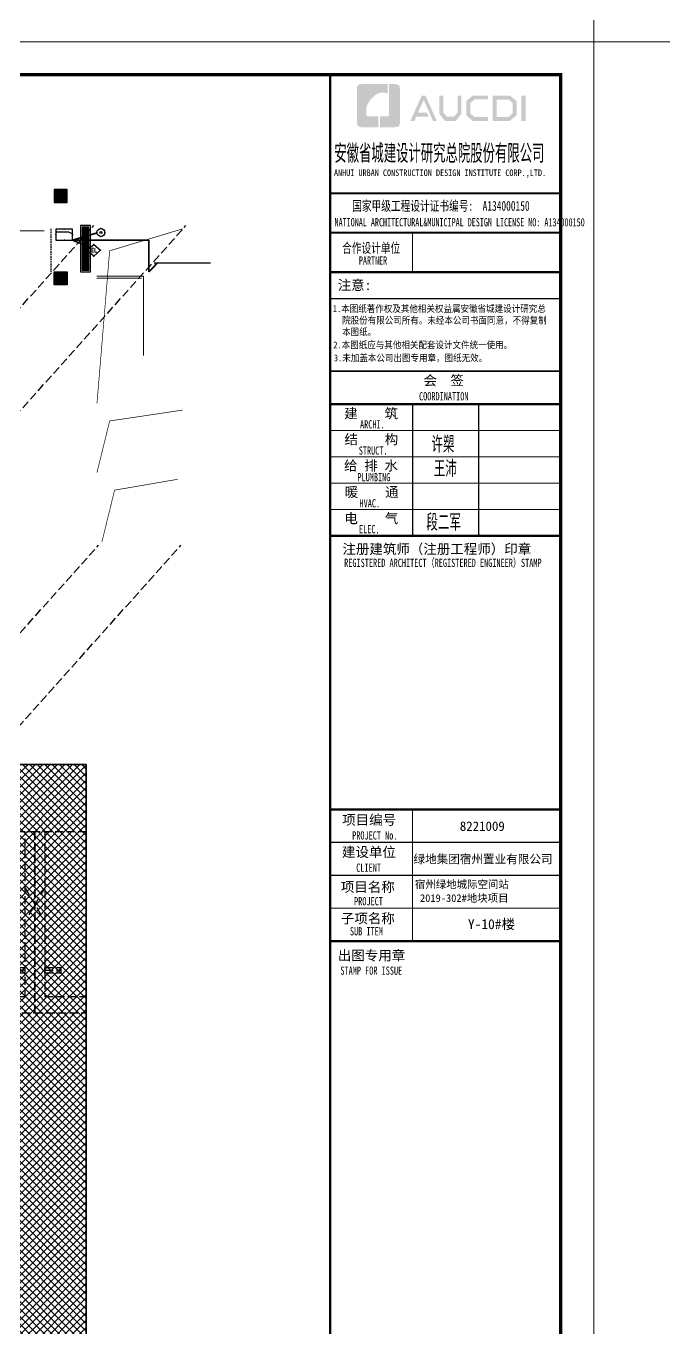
# Model space of a CAD drawing. Extents: x 3443499 to 7125205, y -1700016 to -264854.
# Drawn here: x 3574679 to 3594040, y -917109 to -877595 of the extents above; entities that cross this region are included whole.
import ezdxf
from ezdxf.enums import TextEntityAlignment as Align
from ezdxf.xclip import XClip

# ---------------------------------------------------------------- set-up
doc = ezdxf.new("R2010")
doc.units = 0
doc.header["$LTSCALE"] = 1000
doc.header["$MEASUREMENT"] = 0
doc.header["$XCLIPFRAME"] = 2
for name, pattern in [('#P_--_20B1_001_t3$0$DASH', [0.35, 0.25, -0.1]), ('__DASH', [0.35, 0.25, -0.1]), ('DASH', [0.35, 0.25, -0.1]), ('HIDDEN', [0.375, 0.25, -0.125])]:
    doc.linetypes.add(name, pattern=pattern)
doc.layers.get('0').update_dxf_attribs({"linetype": 'CONTINUOUS'})
for name, color, linetype in [('!!电气', 1, 'CONTINUOUS'), ('!校对', 2, 'CONTINUOUS'), ('EQUIP-安防', 3, 'CONTINUOUS'), ('HS-A-停车位（标准）', 9, 'CONTINUOUS'), ('PUB_TITLE', 4, 'CONTINUOUS'), ('WIRE-安防', 4, 'CONTINUOUS'), ('图签文字', 4, 'CONTINUOUS'), ('审核', 1, 'CONTINUOUS')]:
    doc.layers.add(name, color=color, linetype=linetype)
for name, color, linetype, lineweight in [('PUB_HATCH', 8, 'CONTINUOUS', 9), ('STAIR', 252, 'CONTINUOUS', 20), ('图框', 147, 'CONTINUOUS', 20), ('图签', 147, 'CONTINUOUS', 18), ('填充', 251, 'CONTINUOUS', 5), ('平面-看线', 252, 'CONTINUOUS', 15)]:
    doc.layers.add(name, color=color, linetype=linetype, lineweight=lineweight)
doc.styles.add('_TEL_DIM', font='SIMPLEX', dxfattribs={"width": 0.8, "height": 3.5, "bigfont": 'HZTXT'})
doc.styles.add('HT', font='simhei.ttf')
doc.styles.add('宋体', font='', dxfattribs={"height": 4})
doc.styles.add('建筑图签-1', font='simhei.ttf', dxfattribs={"width": 0.7})
doc.styles.add('建筑图签-2', font='TXT.shx', dxfattribs={"width": 0.5, "bigfont": 'HZTXT.shx'})
doc.styles.get('宋体').set_extended_font_data('SimSun')

# ---------------------------------------------------------------- blocks, each defined once
blk = doc.blocks.new('院标1')
h = blk.add_hatch(color=150)
h.dxf.hatch_style = 1
h.set_gradient(color1=(33, 113, 253), color2=(33, 113, 253), tint=1, name='INVCURVED')
edge = h.paths.add_edge_path()
edge.add_spline(control_points=[(116372.9006213126, 648379.0025742948), (116378.7378886427, 648379.2628153446), (116381.5158105757, 648378.8361410631), (116390.5818825899, 648378.8361410631), (116390.5818825899, 648378.8361410631), (116390.5818825899, 648378.8361410631), (116616.0293115861, 648378.8361410631), (116616.0293115861, 648378.8361410631), (116616.0293115861, 648378.8361410631), (116616.0293115861, 648378.8361410631), (116616.0293115861, 648053.8555876653), (116616.0293115861, 648053.8555876653), (116616.0293115861, 648053.8555876653), (116616.0293115861, 648053.8555876653), (116108.105350393, 648053.8555876653), (116108.105350393, 648053.8555876653), (116108.105350393, 648053.8555876653), (116027.8361159938, 648053.8555876653), (115962.7123056344, 648111.1721664476), (115962.7123056344, 648199.2728408957), (115962.7123056344, 648199.2728408957), (115962.7123056344, 648199.2728408957), (115962.7123056344, 649214.6850108118), (115962.7123056344, 649214.6850108118), (115962.7123056344, 649214.6850108118), (115962.7123056344, 649295.0722615034), (116018.370604223, 649360.1052900997), (116108.105350393, 649360.1052900997), (116108.105350393, 649360.1052900997), (116108.105350393, 649360.1052900997), (116896.6871824661, 649360.1052900997), (116896.6871824661, 649360.1052900997), (116896.6871824661, 649360.1052900997), (116896.6871824661, 649360.1052900997), (116896.6871824661, 649080.1797254328), (116896.6871824661, 649080.1797254328), (116896.6871824661, 649080.1797254328), (116896.6871824661, 649080.1797254328), (116566.2234106177, 649140.4588157317), (116356.0121874289, 648859.1079773916), (116356.0121874289, 648859.1079773916), (116245.1373948324, 648719.2435419696), (116240.2896487121, 648545.3026589571), (116247.2284014249, 648465.708235659), (116247.2284014249, 648465.708235659), (116254.1792583724, 648386.1017081195), (116247.2284014249, 648465.708235659), (116247.2284014249, 648465.708235659), (116247.2284014249, 648465.708235659), (116247.2284014249, 648465.708235659), (116257.8347373425, 648373.9036652995), (116372.9006213126, 648379.0025742948)], knot_values=[0, 0, 0, 0, 0.07142857142857142, 0.07142857142857142, 0.07142857142857142, 0.1071428571428571, 0.1428571428571428, 0.1428571428571428, 0.1428571428571428, 0.1785714285714285, 0.2142857142857143, 0.2142857142857143, 0.2142857142857143, 0.25, 0.2857142857142857, 0.2857142857142857, 0.2857142857142857, 0.3214285714285714, 0.3571428571428572, 0.3571428571428572, 0.3571428571428572, 0.3928571428571428, 0.4285714285714285, 0.4285714285714285, 0.4285714285714285, 0.4642857142857143, 0.5, 0.5, 0.5, 0.5357142857142857, 0.5714285714285714, 0.5714285714285714, 0.5714285714285714, 0.6071428571428572, 0.6428571428571429, 0.6428571428571429, 0.6428571428571429, 0.6785714285714286, 0.7142857142857143, 0.7142857142857143, 0.7142857142857143, 0.75, 0.7857142857142857, 0.7857142857142857, 0.7857142857142857, 0.8214285714285714, 0.8571428571428571, 0.8571428571428571, 0.8571428571428571, 0.9285714285714286, 1, 1, 1, 1], degree=3, periodic=0)
h = blk.add_hatch(color=150)
h.dxf.hatch_style = 1
h.set_gradient(color1=(33, 113, 253), color2=(33, 113, 253), tint=1, name='INVCURVED')
edge = h.paths.add_edge_path()
edge.add_spline(control_points=[(117268.1328679732, 649214.6850108118), (117268.1328679732, 649214.6850108118), (117268.1328679732, 648199.2728408957), (117268.1328679732, 648199.2728408957), (117268.1328679732, 648199.2728408957), (117268.1328679732, 648114.1649385535), (117212.4715433248, 648053.8555876653), (117122.7277189753, 648053.8555876653), (117122.7277189753, 648053.8555876653), (117122.7277189753, 648053.8555876653), (116662.9574306789, 648053.8555876653), (116662.9574306789, 648053.8555876653), (116662.9574306789, 648053.8555876653), (116662.9574306789, 648053.8555876653), (116662.9574306789, 648378.8361410631), (116662.9574306789, 648378.8361410631), (116662.9574306789, 648378.8361410631), (116662.9574306789, 648378.8361410631), (116865.3281356438, 648378.8361410631), (116865.3281356438, 648378.8361410631), (116865.3281356438, 648378.8361410631), (116907.1906323904, 648378.8361410631), (116941.0734122108, 648412.809702649), (116941.0734122108, 648454.5723394576), (116941.0734122108, 648454.5723394576), (116941.0734122108, 648454.5723394576), (116941.0734122108, 649360.1052900997), (116941.0734122108, 649360.1052900997), (116941.0734122108, 649360.1052900997), (116941.0734122108, 649360.1052900997), (117122.7277189753, 649360.1052900997), (117122.7277189753, 649360.1052900997), (117122.7277189753, 649360.1052900997), (117204.4313052248, 649360.1052900997), (117268.1328679732, 649306.2474964692), (117268.1328679732, 649214.6850108118)], knot_values=[0, 0, 0, 0, 0.1, 0.1, 0.1, 0.15, 0.2, 0.2, 0.2, 0.25, 0.3, 0.3, 0.3, 0.35, 0.4, 0.4, 0.4, 0.45, 0.5, 0.5, 0.5, 0.55, 0.6, 0.6, 0.6, 0.6499999999999999, 0.7, 0.7, 0.7, 0.75, 0.8, 0.8, 0.8, 0.9, 1, 1, 1, 1], degree=3, periodic=0)
blk = doc.blocks.new('A$C1435328E')
at = {"layer": 'PUB_TITLE'}
h = blk.add_hatch(color=4, dxfattribs=at)
h.paths.add_polyline_path([(-1191.591194995213, 56058.49471792311), (-1065.961907927413, 56058.49471792311), (-1065.961907927413, 55288.2315315), (-1191.591194995213, 55288.2315315)])
h.paths.add_polyline_path([(-1944.296185743529, 55941.85496155836), (-1944.296185743529, 55415.87869950302), (-1583.739153256174, 55415.87869950302), (-1459.553895397577, 55522.55397263647), (-1459.553895397577, 55841.17644170031), (-1579.990053143352, 55941.85496127896)], flags=16)
h.paths.add_polyline_path([(-2062.373935758602, 56059.93271150358), (-2062.373935758602, 55297.8009495578), (-1539.987504146062, 55297.8009495578), (-1341.476145382505, 55468.32242525846), (-1341.476145382505, 55896.37014224858), (-1537.137021096889, 56059.93271150358)])
h.paths.add_polyline_path([(-2205.243333867285, 56063.60758437507), (-2205.243333867285, 55948.30506818101), (-2612.357823726721, 55948.30506818101), (-2745.162006835919, 55837.3558628998), (-2745.162006835919, 55517.55834726349), (-2612.357823726721, 55415.3108476355), (-2203.065635655541, 55415.3108476355), (-2203.065635655541, 55293.48451021791), (-2666.787001160439, 55293.48451021791), (-2869.255396957975, 55467.52353968762), (-2869.255396957975, 55896.09483430826), (-2671.137971409131, 56063.60758437507)])
h.paths.add_polyline_path([(-3688.19829659909, 56061.81808115647), (-3567.570633541327, 56061.81808115647), (-3567.570633541327, 55551.16807098233), (-3453.520327388775, 55419.67153285362), (-3242.974087527487, 55419.67153285362), (-3128.923781345598, 55551.16807098233), (-3128.923781345598, 56061.81808115647), (-3014.877901402302, 56061.81808115647), (-3014.877901402302, 55513.91051362001), (-3179.369364424143, 55296.9406113188), (-3517.125050497707, 55296.9406113188), (-3688.19829659909, 55516.10314684652)])
h.paths.add_polyline_path([(-4220.012568136677, 56060.45628871501), (-4103.023254616652, 56060.45628871501), (-3761.075942056719, 55296.15155855857), (-3876.737390826922, 55296.15155855857), (-4158.191610082518, 55930.28467154794), (-4333.310417581815, 55542.02144757577), (-4061.735512305982, 55542.02144757577), (-4001.167173376773, 55426.83200432651), (-4382.158136712853, 55426.83200432651), (-4440.770088225137, 55294.07199827686), (-4563.858727320563, 55294.07199827686)])
for points, const_width in [([(-7000, 50700.33256887185), (0, 50700.33256887185)], 70), ([(-7000, 49899.45042005606), (0, 49899.45042005606)], 35)]:
    blk.add_lwpolyline(points, dxfattribs=dict(const_width=const_width))
at = {"layer": '图框'}
for p, q in [((-7000, 53100.33256887179), (0, 53100.33256887179)), ((-7000, 53100.33256887179), (0, 53100.33256887179)), ((-7000, 51900.33256887179), (0, 51900.33256887179))]:
    blk.add_line(p, q, dxfattribs=at)
for points, const_width in [([(-7000, -700.0000000001746), (-7000, 56700)], 70), ([(-7000, 53100.33256887179), (0, 53100.33256887179)], 60), ([(-7000, 51900.33256887179), (0, 51900.33256887179)], 60), ([(-7000, 51900.33256887179), (0, 51900.33256887179)], 60), ([(-4500, 51900.33256887179), (-4500, 50700.33256887185)], 35), ([(-7000, 50700.33256887185), (0, 50700.33256887185)], 60), ([(-6991.521516095847, 47700.33256887185), (8.478483904153109, 47700.33256887185)], 60), ([(-6991.521516095847, 46700.33256887185), (8.478483904153109, 46700.33256887185)], 70), ([(-6991.521516095847, 46700.33256887185), (8.478483904153109, 46700.33256887185)], 70), ([(-4491.521516095847, 46700.33256887185), (-4491.521516095847, 42700.33256887185)], 35), ([(-2491.521516095847, 46700.33256887185), (-2491.521516095847, 42700.33256887185)], 35), ([(-6991.521516095847, 45900.33256887185), (8.478483904153109, 45900.33256887185)], 35), ([(-6991.521516095847, 45100.33256887185), (8.478483904153109, 45100.33256887185)], 35), ([(-6991.521516095847, 44300.33256887185), (8.478483904153109, 44300.33256887185)], 35), ([(-6991.521516095847, 43500.33256887185), (8.478483904153109, 43500.33256887185)], 35), ([(-6991.521516095847, 42700.33256887185), (8.478483904153109, 42700.33256887185)], 70), ([(-7000, 34400.33256887179), (0, 34400.33256887179)], 70), ([(-7000, 34400.33256887179), (0, 34400.33256887179)], 70), ([(-4500, 30400.33256887179), (-4500, 34400.33256887179)], 35), ([(-7000, 33400.33256887179), (0, 33400.33256887179)], 35), ([(-7000, 32400.33256887179), (0, 32400.33256887179)], 35), ([(-7000, 31400.33256887179), (0, 31400.33256887179)], 35), ([(0, 30400.33256887179), (-7000, 30400.33256887179)], 70)]:
    blk.add_lwpolyline(points, dxfattribs=dict(at, const_width=const_width))
blk.add_blockref('院标1', (-122148.8230060614, -592949.0981050247))
at = {"layer": 'PUB_TITLE', "style": 'HT', "width": 0.88}
for s, p in [('1.本图纸著作权及其他相关权益属安徽省城建设计研究总', (-6914.306831812486, 49493.39210356871)), ('本图纸。', (-6634.90041580284, 48788.93826625339)), ('院股份有限公司所有。未经本公司书面同意，不得复制', (-6634.90041580284, 49139.02205272258)), (' 2.本图纸应与其他相关配套设计文件统一使用。 ', (-7025.144188818522, 48392.25300272327)), ('3.未加盖本公司出图专用章，图纸无效。', (-6882.073270652443, 47997.59705111344))]:
    blk.add_text(s, height=210, dxfattribs=at).set_placement(p)
at = {"layer": '图签', "color": 154, "style": '宋体'}
for s, height, p in [('8221009', 286.6809903610374, (-3062.595140316524, 33747.82646055683)), ('绿地集团宿州置业有限公司', 258.0128913249337, (-4470.391535459552, 32762.0256005479)), ('宿州绿地城际空间站', 232.2116021924403, (-4425.521652835421, 32009.27949992823)), ('2019-302#地块项目', 232.2116021924403, (-4271.686488541774, 31591.24582544994))]:
    blk.add_text(s, height=height, dxfattribs=at).set_placement(p)
at = {"layer": '图签文字', "color": 7, "style": '建筑图签-1'}
for s, height, width, p in [('安徽省城建设计研究总院股份有限公司', 500, 0.55, (-6871.943487135693, 54077.10639546963)), ('国家甲级工程设计证书编号:  A134000150', 300, 0.7, (-6327.846192139667, 52567.37169774726)), ('合作设计单位', 300, 0.7, (-6635.073237542529, 51290.24227786541))]:
    blk.add_text(s, height=height, dxfattribs=dict(at, width=width)).set_placement(p)
at = {"layer": '图签文字', "linetype": 'Continuous', "style": '建筑图签-1', "width": 0.91}
blk.add_text('ANHUI URBAN CONSTRUCTION DESIGN INSTITUTE CORP.,LTD.', height=200, dxfattribs=at).set_placement((-6881.536331724841, 53622.19692530448))
at = {"layer": '图签文字', "style": '建筑图签-1'}
for s, width, p in [('NATIONAL ARCHITECTURAL&MUNICIPAL DESIGN LICENSE NO: A134000150', 0.6, (-6863.211604291108, 52094.63125478954)), ('PARTNER', 0.6, (-6125.220491806511, 50933.63214883453)), ('COORDINATION', 0.7, (-4300.332657034975, 46813.17003503133)), ('ARCHI.', 0.7, (-6090.542657491751, 45961.79780578351)), ('STRUCT.', 0.7, (-6130.183503998909, 45164.88605860906)), ('PLUMBING', 0.7, (-6170.825901465025, 44358.47718718514)), ('HVAC.', 0.7, (-6106.177282584365, 43565.28509809886)), ('ELEC.', 0.7, (-6121.560250101611, 42780.44669140602)), ('REGISTERED ARCHITECT（REGISTERED ENGINEER）STAMP', 0.7, (-6571.167215390597, 41758.70276487077)), ('PROJECT No.', 0.7, (-6330.317186883651, 33485.13258260721, -1798.999999999767)), ('CLIENT', 0.7, (-6206.230454253498, 32505.96790995135)), ('PROJECT', 0.7, (-6271.100769126322, 31486.78676958114)), ('SUB ITEM', 0.7, (-6397.627190086525, 30575.66441063175)), ('STAMP FOR ISSUE', 0.7, (-6687.291430986952, 29381.33146916691))]:
    blk.add_text(s, height=250, dxfattribs=dict(at, width=width)).set_placement(p)
at = {"layer": '图签文字', "color": 7, "style": '建筑图签-1'}
for s, p in [('注意:', (-6768.585334835108, 50163.2420261816)), ('会  签', (-4165.405320922378, 47267.55678657134)), ('建    筑', (-6570.340849571396, 46266.80421271588)), ('结    构', (-6565.705596168991, 45479.27147266542)), ('给 排 水', (-6574.943370762747, 44685.39409726131)), ('暖    通', (-6556.714949447196, 43882.29371869267)), ('电    气', (-6566.520009586122, 43082.12314482935)), ('注册建筑师（注册工程师）印章', (-6624.508183155674, 42153.7461581977)), ('项目编号', (-6632.05400510272, 33932.47329531494)), ('建设单位', (-6639.831005697604, 32955.09159170894)), ('项目名称', (-6673.39625184983, 31897.11428112781)), ('子项名称', (-6673.39625184983, 30940.41777405818)), ('出图专用章', (-6764.137939867098, 29818.07543767721))]:
    blk.add_text(s, height=300, dxfattribs=at).set_placement(p)
at = {"layer": '图签文字', "color": 1, "style": '建筑图签-2', "width": 0.7}
for s, p in [('许槊', (-3925.437965661287, 45228.10209927132)), ('王沛', (-3854.396282870322, 44487.1452845746)), ('段二军', (-4077.680422674515, 42861.04029813508))]:
    blk.add_text(s, height=500, dxfattribs=at).set_placement(p)
at = {"layer": '图签文字', "color": 2, "style": '建筑图签-1'}
blk.add_text('Y-10#楼', height=300, dxfattribs=at).set_placement((-2817.112227265723, 30766.81113318773))
blk = doc.blocks.new('A$C110D7C8B')
h = blk.add_hatch()
h.set_pattern_fill('ANSI32', color=252, scale=7, angle=135)
h.set_pattern_definition([(180, (-705542.5179923946, -984740.2321152245), (-3.552713678800501e-15, -33.33750000000001), []), (180, (-705553.6304971946, -984729.1196104245), (-3.552713678800501e-15, -33.33750000000001), [])])
h.paths.add_polyline_path([(50, -1350.000000041677), (250.0000000000582, -1350.000000041677), (249.9999999999418, -50), (50, -50)])
at = {"color": 252}
for points in [[(0, 0), (300, 0), (300, -1400.000000041677), (0, -1400.000000041677)], [(50, -50), (250, -50), (250, -1350.000000041677), (50, -1350.000000041677)]]:
    blk.add_lwpolyline(points, close=True, dxfattribs=at)
blk = doc.blocks.new('A$C028C60F5')
at = {"color": 252}
blk.add_lwpolyline([(400.0000000717118, -1.851003617048264e-07), (0, 0), (-1.851003617048264e-07, -400.0000001632143), (399.9999998866115, -400.0000003483146)], close=True, dxfattribs=at)
at = {"layer": 'PUB_HATCH', "color": 252}
blk.add_solid([(-1.851003617048264e-07, -400.0000001632143), (399.9999998866115, -400.0000003483146), (0, 0), (400.0000000717118, -1.851003617048264e-07)], dxfattribs=at)
blk = doc.blocks.new('A$C51F2739F')
at = {"color": 252, "const_width": 20}
for points in [[(-3100.195759893744, -7081.46220123698), (-2714.616881720547, -2446.4907631604), (-500.195457573398, -1781.428083040635)], [(-3100.193824574875, -9181.4678606292), (-2714.612562875554, -7611.742644906742), (-500.1911387284053, -7281.427776678116)], [(-2950.19545838458, -11281.46385014127), (-2564.616874571424, -9711.741912772413), (-650.1954583990737, -9381.427044543787)]]:
    blk.add_lwpolyline(points, dxfattribs=at)
at = {"layer": 'STAIR', "color": 246, "linetype": '#P_--_20B1_001_t3$0$DASH'}
for p, q in [((-9119.746454396285, -1581.218299383647), (-6467.746454382082, -1581.218299382599)), ((-9119.746454396402, -1651.218299336382), (-6467.746454382548, -1650.971710136859)), ((-9119.746454396169, -1711.218299336382), (-6467.746454382897, -1710.971710136859)), ((-9119.746454395121, -1781.218299383647), (-6467.746454383363, -1781.218299382599)), ((-6508.546454415773, -1841.218299392727), (-9119.746454395121, -1841.218299406115)), ((-9119.746454396285, -3081.218299415312), (-7351.74645440618, -3081.218299382599)), ((-9119.746454396402, -3151.218299368047), (-7351.746454406646, -3150.972756437026)), ((-9119.746454396169, -3211.218299368047), (-7351.74645440717, -3210.972756396513)), ((-9119.746454395121, -3281.218299415312), (-7351.74645440717, -3280.972756438074))]:
    blk.add_line(p, q, dxfattribs=at)
at = {"layer": 'STAIR'}
for p, q in [((-4699.746454396285, -1841.218299383414), (-6508.546454415715, -1841.218299392727)), ((-1750.003624202334, -3281.464888379909), (-3099.999998187472, -3281.464888853021))]:
    blk.add_line(p, q, dxfattribs=at)
at = {"layer": 'STAIR', "color": 246, "linetype": '#P_--_20B1_001_t3$0$DASH'}
blk.add_lwpolyline([(-9119.746454396285, -1581.218299383647), (-10619.74645439629, -1581.218299383647), (-10619.74645439629, -3281.218299412052), (-9119.746454396285, -3281.218299412052)], close=True, dxfattribs=at)
at = {"layer": 'STAIR'}
blk.add_lwpolyline([(-3099.999998208485, -3221.464888853021), (-1689.991330483637, -3221.464888358838), (-1689.991329642537, -5621.4644344158)], dxfattribs=at)
at = {"layer": '审核', "color": 58, "linetype": 'HIDDEN', "ltscale": 0.2}
blk.add_line((-4499.990859669342, -1781.373083151528), (-4500.064211888472, -3081.390991857275), dxfattribs=at)
at = {"layer": '平面-看线'}
for p, q in [((-9119.746454395121, -1781.218299383647), (-9119.746454396285, -1581.218299383647)), ((-9119.746454395121, -3281.218299415312), (-9119.746454396285, -3081.218299415312))]:
    blk.add_line(p, q, dxfattribs=at)
blk.add_blockref('A$C028C60F5', (-4400.002200289513, -581.4651500908658))
at = {"xscale": -1}
for name, p in [('A$C110D7C8B', (-3299.99999838724, -1681.458199727815)), ('A$C028C60F5', (-4000.001996332197, -3081.46630390943))]:
    blk.add_blockref(name, p, dxfattribs=at)
blk = doc.blocks.new('A$C27F3146B')
at = {"layer": '填充'}
h = blk.add_hatch(dxfattribs=at)
h.set_pattern_fill('ANSI37', color=252, scale=100, style=0)
h.set_pattern_definition([(45, (794705.0482087337, -474761.836884725), (-112.2532015133644, 112.2532015133644), []), (135, (794705.0482087337, -474761.836884725), (-112.2532015133644, -112.2532015133644), [])])
h.paths.add_polyline_path([(-120598.0043441424, 16089.12283942359), (-120598.0113239811, 16089.12464542629), (-123098.0051577032, 16089.12464542629), (-123098.0046005915, 12389.12601068034), (-120598.0050334086, 12389.12049587909), (-120598.0045112952, 9989.124400530825), (-126297.6152989523, 9989.12787449488), (-126297.6153041016, 6789.130405166186), (-120447.9318367169, 6789.12547190371), (-120447.9314323964, 6189.128773867502), (-117747.736412039, 6189.128773877746), (-117747.7343670045, 8289.192490008543), (-117597.7361748854, 8289.05699861201), (-117597.7382231075, 11389.06464180129), (-117598.0017794337, 11389.17897416581), (-117597.994833229, 16089.11950602464)], flags=16)
h.paths.add_polyline_path([(-134797.8649070148, 18989.12407583068), (-75997.86490701057, 18989.12407583068), (-75997.86490701057, -10.87593189720064), (-134797.8649070148, -10.87593189720064)])
h.paths.add_polyline_path([(-93197.85655532042, 12389.20724034398), (-93197.70186032634, 8289.040327749566), (-93047.53722481265, 8289.173029854543), (-93047.64815819566, 6189.126435260056), (-90347.48079269567, 6189.129224555568), (-90347.48039593326, 6789.107179496204), (-84497.7632088567, 6789.112103791209), (-84497.76320972084, 11389.1262992504), (-87647.62127077952, 11389.12511677202), (-87647.620748666, 12389.12321326297), (-87647.62128827862, 12389.12644554579), (-87647.48821601726, 16089.13383291371), (-93197.71241657484, 16089.05740743754), (-93197.78632953756, 14589.39747828019), (-95697.74007688649, 14589.35552586709), (-95697.77982984603, 12389.11292086275)], flags=0)
h.paths.add_polyline_path([(-93197.70186032634, 8289.040327749564), (-93197.78159982455, 11389.17940336082), (-93197.81279379467, 11389.06507665268)])
h.paths.add_polyline_path([(-93197.71241657484, 16089.05740743754), (-87647.48821601726, 16089.13383291371), (-90197.41693358438, 16089.13383291371), (-90197.55642857286, 16089.12327428907), (-93197.78854602925, 16089.11993521964), (-93197.78632953754, 14589.39747828019)])
at = {"layer": '填充', "color": 252}
blk.add_lwpolyline([(-134797.8649070148, 18989.12407583068), (-75997.86490701057, 18989.12407583068), (-75997.86490701057, -10.87593189720064), (-134797.8649070148, -10.87593189720064)], close=True, dxfattribs=at)
blk = doc.blocks.new('A$C25A378E3')
at = {"layer": 'HS-A-停车位（标准）', "linetype": 'DASH'}
for p, q in [((299.9288666398497, 4280.200665866025), (299.9276344913524, 4120.200664976728)), ((299.9276344913524, 4120.200664976728), (799.9273485837039, 4120.008946264163)), ((299.9282505712472, 4200.200665451237), (799.9279646449722, 4200.00894667895)), ((299.9288666398497, 4280.200665866025), (799.9285807174165, 4280.00894703425)), ((799.9285807174165, 4280.00894703425), (799.9273485837039, 4120.008946264163)), ((1699.929113851395, 4280.193678615266), (1699.927881702897, 4120.19367778569)), ((1699.927881702897, 4120.19367778569), (2199.927595795365, 4120.001958953799)), ((1699.928497782676, 4200.193678200361), (2199.928211856517, 4200.001959428308)), ((1699.929113851395, 4280.193678615266), (2199.928827928961, 4280.001959843212)), ((2199.928827928961, 4280.001959843212), (2199.927595795365, 4120.001958953799)), ((300.0205537431175, 1700.046125917463), (-199.9740653929766, 2550.049336581258)), ((2200.020893819514, 1700.035927985562), (2700.026429273654, 2550.032717227354))]:
    blk.add_line(p, q, dxfattribs=at)
for points in [[(1.164153218269348e-10, 5499.999999999884), (2499.999999842257, 5499.971898506512), (2499.938176556607, -0.02810114610474557), (-0.06182328553404659, 3.472669050097466e-07)], [(299.9943796824664, 4999.996627852321), (2199.994379562442, 4999.975270717288), (2199.938176575466, -0.02472896687686443), (299.9381766954903, -0.003371831844560802)]]:
    blk.add_lwpolyline(points, close=True, dxfattribs=at)
blk = doc.blocks.new('A$C74D73064')
at = {"color": 252}
blk.add_lwpolyline([(23915.15588310023, 29062.7122952122), (82715.15588310442, 29062.7122952122), (82715.15588310442, 10062.71228748432), (23915.15588310023, 10062.71228748432)], close=True, dxfattribs=at)
blk.add_blockref('A$C27F3146B', (158713.020790115, 10073.58821938152), dxfattribs=at)
at = {"layer": 'HS-A-停车位（标准）', "color": 252, "linetype": 'DASH', "xscale": -1, "rotation": 179.9993559612105}
for p in [(78655.09692441719, 27019.29986835946), (81155.09692441719, 27019.29986835946)]:
    blk.add_blockref('A$C25A378E3', p, dxfattribs=at)
blk = doc.blocks.new('$equip$00002617')
for p, q in [((0.6250151190488396, 0.4150200000058248), (-0.6249848809511604, 0.4150200000058248)), ((-0.6249848809511604, 0.4150200000058248), (-0.6249848809511604, -0.4149799999959214)), ((-0.6249848809511604, 0.2150200000050972), (0.3250151190459292, 0.2150200000050972)), ((0.3250151190459292, 0.2150200000050972), (0.6250151190488396, 0.07502000000567932)), ((0.6250151190488396, -0.4149799999959214), (0.6250151190488396, 0.4150200000058248)), ((-0.6249848809511604, -0.4149799999959214), (0.6250151190488396, -0.4149799999959214))]:
    blk.add_line(p, q)
at = {"linetype": 'Continuous', "const_width": 0.04}
blk.add_lwpolyline([(-0.6249848809511604, 0.4150200000058248), (0.6250151190488396, 0.4150200000058248), (0.6250151190488396, -0.4149799999959214), (-0.6249848809511604, -0.4149799999959214)], close=True, dxfattribs=at)
at = {"color": 1}
for p in [(-0.6249848809511604, 2.000000495172571e-05), (1.51190488395514e-05, 0.4150200000058248), (0.6250151190488396, 2.000000495172571e-05), (0.01750438004455646, -0.4149799999959214)]:
    blk.add_point(p, dxfattribs=at)
at = {"color": 7, "style": '_TEL_DIM', "flags": 1}
blk.add_attdef('A', text='', height=2.5e-05, dxfattribs=at).set_placement((0, 1.818989403545856e-12), align=Align.MIDDLE_CENTER)
blk = doc.blocks.new('$equip$00002479')
at = {"const_width": 0.04}
blk.add_lwpolyline([(-0.2999923809402389, 1.000000338535756e-05, 1), (0.3000076190510299, 1.000000338535756e-05, 0.9999999999999999), (-0.2999923809402389, 1.000000338535756e-05, 0.9428827038296898)], format="xyb", dxfattribs=at)
for centre, radius in [((7.619048119522631e-06, 1.000000338535756e-05), 0.3000000000001062), ((0, 0), 0.08405157696738315)]:
    blk.add_circle(centre, radius)
for p in [(-0.2999923809402389, 1.000000338535756e-05), (7.619048119522631e-06, 0.3000100000026578), (0.3000076190510299, 1.000000338535756e-05), (7.619048119522631e-06, -0.299989999999525)]:
    blk.add_point(p)
at = {"color": 7, "style": '_TEL_DIM', "flags": 1}
blk.add_attdef('A', text='', height=2e-05, dxfattribs=at).set_placement((0, 0), align=Align.MIDDLE_CENTER)
blk = doc.blocks.new('$equip$00002474')
for p, q in [((-0.519992380955955, 1.000000338535756e-05), (7.619048119522631e-06, 0.4400100000020757)), ((7.619048119522631e-06, -0.4399899999989429), (-0.519992380955955, 1.000000338535756e-05)), ((7.619048119522631e-06, 0.4400100000020757), (0.5200076190521941, 1.000000338535756e-05)), ((0.5200076190521941, 1.000000338535756e-05), (7.619048119522631e-06, -0.4399899999989429))]:
    blk.add_line(p, q)
at = {"const_width": 0.04}
blk.add_lwpolyline([(7.619048119522631e-06, 0.4400100000020757), (-0.519992380955955, 1.000000338535756e-05), (7.619048119522631e-06, -0.4399899999989429), (0.5200076190521941, 1.000000338535756e-05), (7.619048119522631e-06, 0.4400100000020757), (-0.519992380955955, 1.000000338535756e-05)], dxfattribs=at)
for p in [(-0.519992380955955, 1.000000338535756e-05), (7.619048119522631e-06, 0.4400100000020757), (0.5200076190521941, 1.000000338535756e-05), (7.619048119522631e-06, -0.4399899999989429)]:
    blk.add_point(p)
at = {"color": 7, "style": '_TEL_DIM'}
blk.add_attdef('$TEXT$', text='', height=0.3, dxfattribs=at).set_placement((0.02805548798642121, 0.01213281898526475), align=Align.MIDDLE_CENTER)
at = {"color": 7, "style": '_TEL_DIM', "flags": 1}
blk.add_attdef('A', text='', height=2e-05, dxfattribs=at).set_placement((0, 0), align=Align.MIDDLE_CENTER)

msp = doc.modelspace()

# ---------------------------------------------------------------- linework, layer by layer
at = {"layer": '!校对', "color": 2}
msp.add_line((3578570.718270494, -884784.9271013262), (3580276.803559078, -884784.9271013261), dxfattribs=at)
at = {"color": 251, "linetype": '__DASH', "true_color": 0x636466}
for p, q in [((3559409.122672419, -903005.7022088201), (3576731.753355877, -883651.6667151112)), ((3562209.122671295, -903005.70220882), (3579531.753354753, -883651.6667151111)), ((3559558.926310387, -912705.7019486276), (3576881.556993845, -893351.6664549187)), ((3562059.121976663, -912705.7019486276), (3579381.752660121, -893351.6664549187))]:
    msp.add_line(p, q, dxfattribs=at)
at = {"color": 3}
msp.add_lwpolyline([(3517709.121978641, -900005.7019408569), (3576509.121978646, -900005.7019408569), (3576509.121978646, -919005.7019485848), (3517709.121978641, -919005.7019485848)], close=True, dxfattribs=at)
at = {"layer": 'WIRE-安防', "color": 6, "linetype": 'Continuous', "const_width": 50}
for points in [[(3576831.752659347, -883874.486290023), (3576087.203462508, -884093.0876372127)], [(3576628.138196345, -884313.6266878557), (3576087.203462508, -884093.0876372127)], [(3578405.277819297, -884093.0876372127), (3576087.203462508, -884093.0876372127)], [(3578405.277819297, -885060.2265272113), (3578405.277819297, -884093.0876372127)], [(3578679.34861943, -884772.441114922), (3578405.277819297, -885060.2265272113)]]:
    msp.add_lwpolyline(points, dxfattribs=at)
at = {"layer": '图框'}
for points in [[(3507806.656087864, -818670.2684293166), (3591906.656087864, -818670.2684293166), (3591906.656087864, -878070.2684293166), (3507806.656087864, -878070.2684293166)], [(3591906.656087864, -818670.2684293166), (3676006.656087864, -818670.2684293166), (3676006.656087864, -878070.2684293166), (3591906.656087864, -878070.2684293166)], [(3507806.656087864, -878070.2684293166), (3591906.656087864, -878070.2684293166), (3591906.656087864, -937470.2684293166), (3507806.656087864, -937470.2684293166)], [(3507806.656087864, -878070.2684293166), (3591906.656087864, -878070.2684293166), (3591906.656087864, -937470.2684293166), (3507806.656087864, -937470.2684293166)], [(3591906.656087864, -878070.2684293166), (3676006.656087864, -878070.2684293166), (3676006.656087864, -937470.2684293166), (3591906.656087864, -937470.2684293166)]]:
    msp.add_lwpolyline(points, close=True, dxfattribs=at)
at = {"layer": '图框', "const_width": 100}
msp.add_lwpolyline([(3590906.656087864, -936470.2684293166), (3590906.656087864, -879070.2684293166), (3510306.656087864, -879070.2684293166), (3510306.656087864, -936470.2684293166)], close=True, dxfattribs=at)

# ---------------------------------------------------------------- block references
at = {"layer": '!!电气'}
msp.add_blockref('A$C1435328E', (3590906.656087864, -935770.2684293161), dxfattribs=at)
msp.add_blockref('A$C51F2739F', (3579931.752658185, -881970.2026047779))
at = {"color": 252}
ref = msp.add_blockref('A$C74D73064', (3493793.966084225, -929068.4156437971), dxfattribs=at)
XClip(ref).set_block_clipping_path([(23915.155894416792, 10062.713695212384), (82715.15589442098, 29062.713702940266)])
at = {"layer": 'EQUIP-安防', "color": 2, "xscale": 400, "yscale": 400, "zscale": 400}
for name, p in [('$equip$00002617', (3575837.197414889, -883927.0956372144)), ('$equip$00002479', (3576950.946780367, -883860.6326210918))]:
    msp.add_blockref(name, p, dxfattribs=at)
msp.add_blockref('$equip$00002474', (3576732.135148727, -884401.6306878567), dxfattribs=at).add_auto_attribs({'$TEXT$': 'EL'})

doc.saveas('drawing.dxf')
